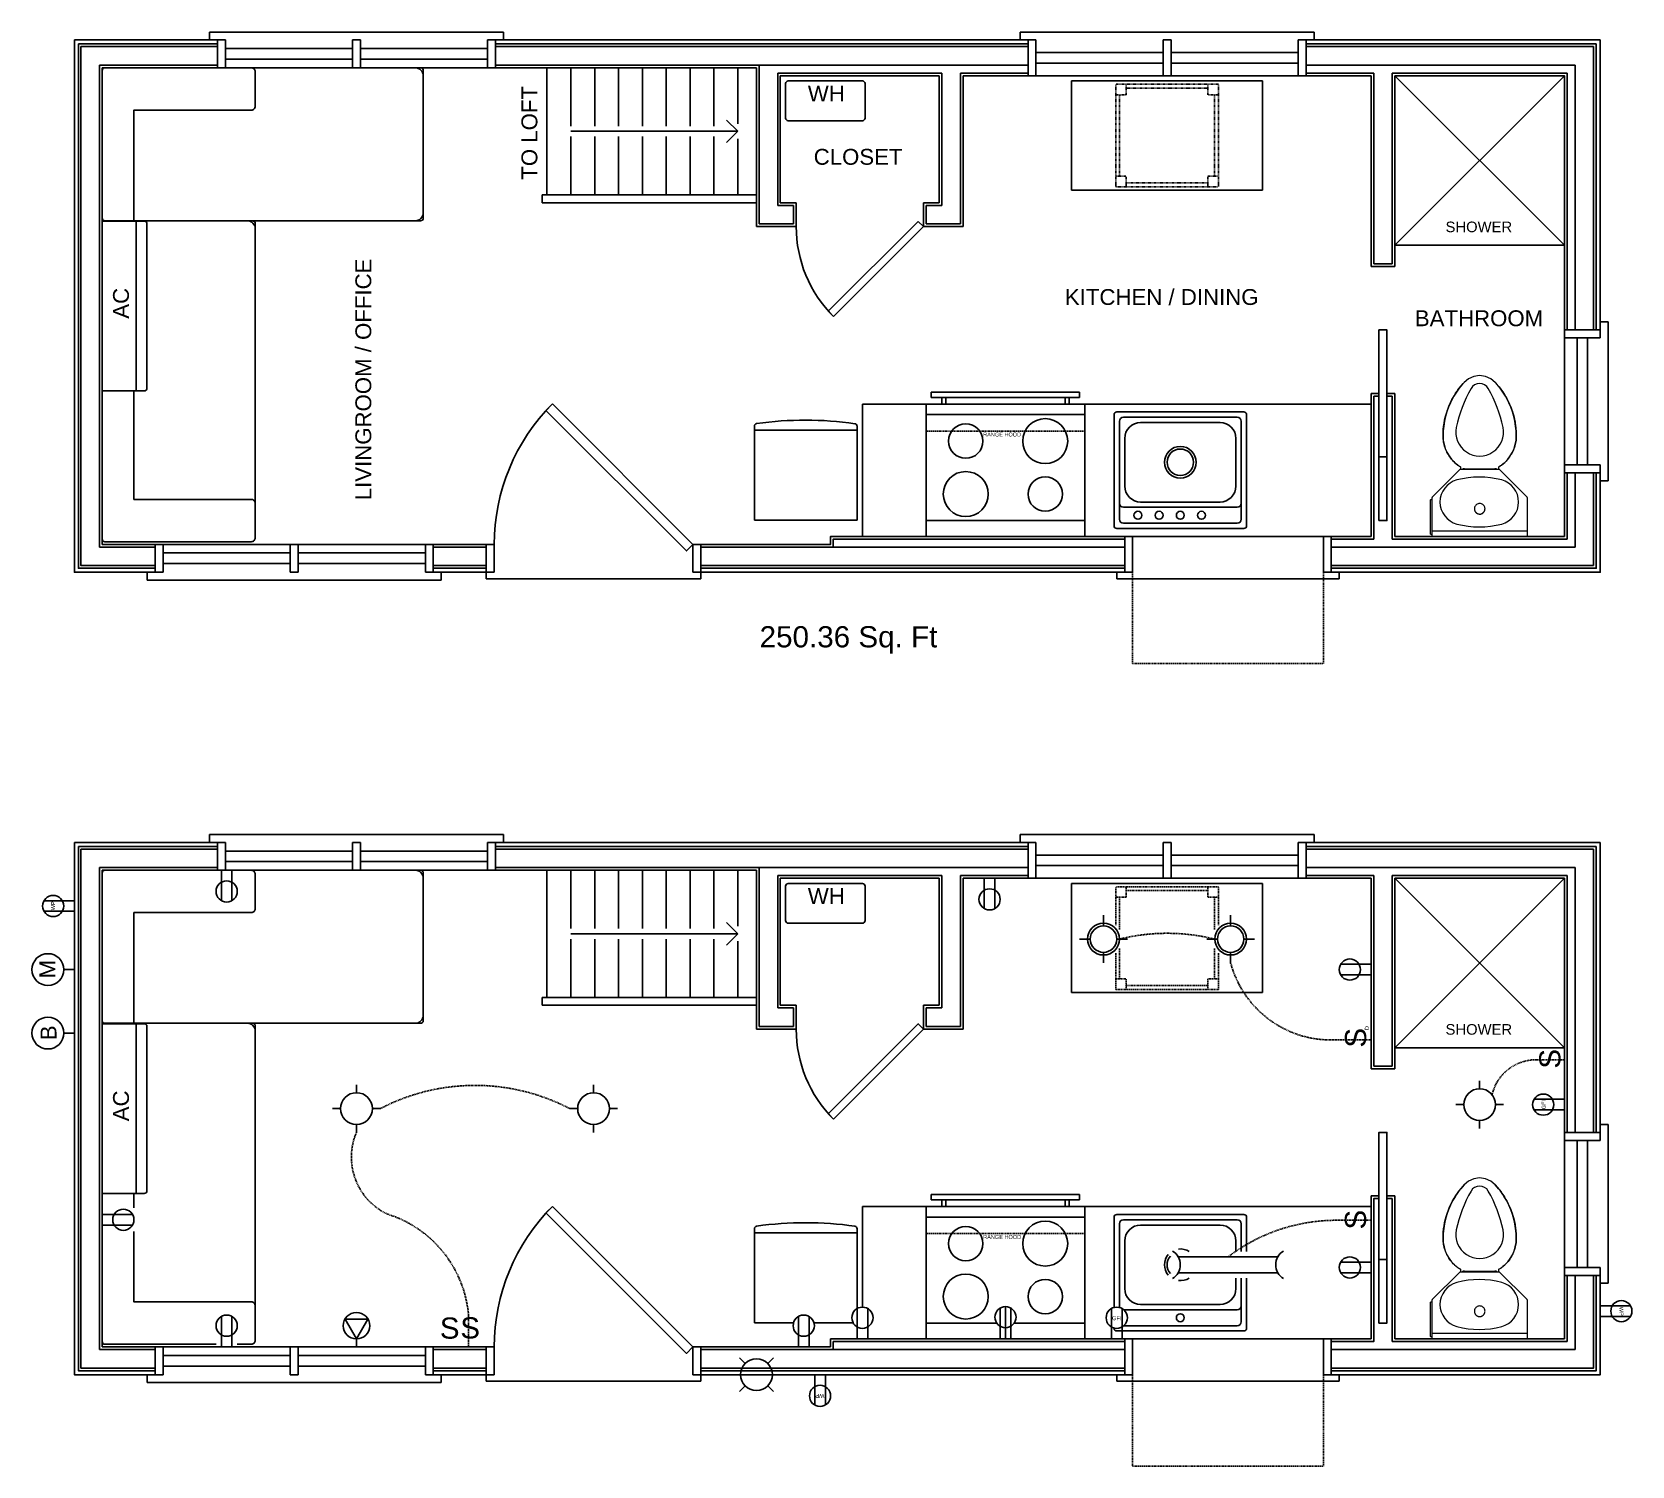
# Model space of a CAD drawing. Header units: inches. Extents: x -177 to 2825, y -2046 to -803.
# Drawn here: x 1323.7 to 1625.7, y -1634.3 to -1363.5 of the extents above; entities that cross this region are included whole.
import ezdxf

# ---------------------------------------------------------------- set-up
doc = ezdxf.new("R2010")
doc.units = ezdxf.units.IN
doc.header["$MEASUREMENT"] = 0
doc.linetypes.add('HIDDEN2', pattern=[0.1875, 0.125, -0.0625])
for name, color, linetype in [('Hidden Line', 7, 'HIDDEN2'), ('Lights', 7, 'Continuous'), ('Plumbing', 4, 'Continuous')]:
    doc.layers.add(name, color=color, linetype=linetype)
doc.layers.add('P-SANR-FIXT', color=7, linetype='Continuous', lineweight=9)
doc.styles.get("Standard").update_dxf_attribs({"font": 'arial.ttf'})

# ---------------------------------------------------------------- blocks, each defined once
blk = doc.blocks.new('FamilyGeomCombi__2530-Back0')
at = {"layer": 'P-SANR-FIXT'}
for p, q in [((-4.14, 27.61), (-4.1, 27.67)), ((4.1, 27.66), (4.14, 27.6)), ((-6.7, 21.42), (-6.7, 21.45)), ((-6.11, 23.79), (-6.09, 23.84)), ((6.1, 23.83), (6.11, 23.79)), ((6.7, 21.46), (6.71, 21.4)), ((-6.72, 17.39), (-6.72, 17.41)), ((-6.17, 15.89), (-6.18, 15.91)), ((6.18, 15.91), (6.17, 15.89)), ((6.72, 17.41), (6.72, 17.4)), ((-3.8, 12.57), (-8.95, 7.43)), ((-5.29, 14.56), (-5.3, 14.57)), ((-3.88, 13.29), (-3.9, 13.3)), ((3.68, 12.63), (-3.68, 12.63)), ((-3.63, 13.15), (-3.63, 12.63)), ((-3.25, 12.78), (-3.13, 12.78)), ((-3.25, 12.78), (-3.25, 12.63)), ((-2.86, 12.79), (-3.14, 12.79)), ((-3.14, 12.79), (-3.14, 12.78)), ((-3.13, 12.78), (3.12, 12.78)), ((-2.86, 12.78), (-2.86, 12.79)), ((3.14, 12.79), (2.86, 12.79)), ((2.86, 12.79), (2.86, 12.78)), ((3.12, 12.78), (3.25, 12.78)), ((3.14, 12.78), (3.14, 12.79)), ((3.25, 12.63), (3.25, 12.78)), ((3.62, 12.63), (3.62, 13.15)), ((8.95, 7.43), (3.8, 12.57)), ((3.9, 13.3), (3.88, 13.28)), ((5.31, 14.57), (5.29, 14.55)), ((-9.32, 6.83), (-9.32, 6.55)), ((-9.3, 6.83), (-9.32, 6.83)), ((-9.32, 6.55), (-9.3, 6.55)), ((-9.3, 6.81), (-9.3, 6.94)), ((-9, 6.94), (-9.3, 6.94)), ((-9.3, 0.56), (-9.3, 6.81)), ((-9, 7.3), (-9, 1)), ((9, 1), (9, 7.3)), ((-9.32, 0.83), (-9.32, 0.55)), ((-9.3, 0.83), (-9.32, 0.83)), ((-9.32, 0.55), (-9.3, 0.55)), ((-9.3, 0.44), (-9.3, 0.56)), ((-9.3, 0.44), (-9, 0.44)), ((9, 1), (-9, 1)), ((-9, 1), (-9, 0)), ((9, 0), (9, 1))]:
    blk.add_line(p, q, dxfattribs=at)
for points in [[(2.93, 29.07), (2.08, 29.77), (1.08, 30.22), (0, 30.4), (-1.08, 30.22), (-2.08, 29.77), (-2.93, 29.07)], [(-5.12, 26.06), (-4.83, 26.55), (-4.53, 27.04), (-4.21, 27.51), (-4.14, 27.61)], [(-4.1, 27.67), (-3.87, 27.97), (-3.52, 28.42), (-3.14, 28.85), (-2.93, 29.07)], [(2.93, 29.07), (3.31, 28.65), (3.68, 28.22), (4.03, 27.76), (4.1, 27.66)], [(4.14, 27.6), (4.36, 27.3), (4.67, 26.82), (4.96, 26.33), (5.12, 26.06)], [(-6.09, 23.84), (-5.95, 24.22), (-5.73, 24.77), (-5.49, 25.31), (-5.23, 25.85), (-5.12, 26.06)], [(5.12, 26.06), (5.39, 25.53), (5.64, 24.99), (5.87, 24.44), (6.08, 23.89), (6.1, 23.83)], [(-6.91, 18.99), (-6.89, 19.58), (-6.86, 20.18), (-6.8, 20.77), (-6.72, 21.36), (-6.7, 21.42)], [(-6.7, 21.45), (-6.61, 21.94), (-6.48, 22.52), (-6.33, 23.09), (-6.15, 23.66), (-6.11, 23.79)], [(6.11, 23.79), (6.26, 23.32), (6.42, 22.75), (6.56, 22.17), (6.68, 21.59), (6.7, 21.46)], [(6.71, 21.4), (6.77, 21.01), (6.84, 20.42), (6.88, 19.82), (6.9, 19.23), (6.91, 18.99)], [(-6.72, 17.41), (-6.76, 17.56), (-6.81, 17.83), (-6.85, 18.11), (-6.88, 18.38), (-6.9, 18.66), (-6.91, 18.93), (-6.91, 18.99)], [(6.91, 18.99), (6.9, 18.71), (6.88, 18.44), (6.86, 18.16), (6.82, 17.89), (6.77, 17.62), (6.72, 17.41)], [(-6.18, 15.91), (-6.22, 16), (-6.34, 16.25), (-6.44, 16.5), (-6.54, 16.76), (-6.62, 17.03), (-6.69, 17.29), (-6.72, 17.39)], [(-5.3, 14.57), (-5.33, 14.6), (-5.51, 14.82), (-5.67, 15.04), (-5.82, 15.27), (-5.96, 15.51), (-6.1, 15.75), (-6.17, 15.89)], [(6.17, 15.89), (6.13, 15.8), (5.99, 15.56), (5.85, 15.32), (5.7, 15.09), (5.54, 14.87), (5.37, 14.65), (5.31, 14.57)], [(6.72, 17.4), (6.71, 17.35), (6.64, 17.08), (6.56, 16.82), (6.46, 16.56), (6.36, 16.3), (6.25, 16.05), (6.18, 15.91)], [(-4.14, 13.46), (-4.36, 13.63), (-4.57, 13.81), (-4.77, 14), (-4.97, 14.19), (-5.15, 14.39), (-5.29, 14.56)], [(-3.9, 13.3), (-3.97, 13.35), (-4.08, 13.42), (-4.14, 13.46)], [(-3.63, 13.15), (-3.74, 13.21), (-3.86, 13.27), (-3.88, 13.29)], [(3.88, 13.28), (3.8, 13.24), (3.68, 13.18), (3.62, 13.15)], [(4.14, 13.46), (4.03, 13.38), (3.92, 13.31), (3.9, 13.3)], [(5.29, 14.55), (5.19, 14.44), (5.01, 14.23), (4.81, 14.04), (4.61, 13.85), (4.4, 13.67), (4.18, 13.5), (4.14, 13.46)]]:
    blk.add_lwpolyline(points, dxfattribs=at)
for centre, radius, start, end in [((7.43, 19.26), 14.27, 136.5661, 151.5709), ((20.07, 15.5), 25, 150.2175, 168.2522), ((0, 26.99), 1.88, 29.7825, 150.2175), ((-20.07, 15.5), 25, 11.7478, 29.7825), ((-7.43, 19.26), 14.27, 28.4291, 43.4339), ((7.94, 18.99), 14.84, 151.5709, 180), ((-7.94, 18.99), 14.84, 0, 28.4291), ((0, 18.99), 6.91, 180, 233.187), ((0, 19.68), 4.5, 168.2522, 11.7478), ((0, 18.99), 6.91, 306.813, 0), ((-2.12, 16.15), 3.36, 233.187, 243.4805), ((-3.68, 12.45), 0.172, 90, 135), ((2.12, 16.15), 3.36, 296.5195, 306.813), ((3.68, 12.45), 0.172, 45, 90), ((-3.19, 6.5), 4.3, 104.8974, 180), ((-0.07, -5.23), 16.44, 75.1026, 104.8974), ((3.05, 6.5), 4.3, 0, 75.1026), ((-8.83, 7.3), 0.172, 135, 180), ((-3.19, 6.5), 4.3, 180, 255.1026), ((3.05, 6.5), 4.3, 284.8974, 360), ((8.83, 7.3), 0.172, 0, 45), ((-0.07, 18.23), 16.44, 255.1026, 284.8974)]:
    blk.add_arc(centre, radius, start, end, dxfattribs=at)
for points, start_tangent, end_tangent in [([(1.01, 5.22), (0.96, 5.52), (0.82, 5.8), (0.6, 6.02), (0.32, 6.17), (0.01, 6.22), (-0.3, 6.17), (-0.59, 6.02), (-0.81, 5.8), (-0.95, 5.52), (-0.99, 5.22)], (0, 1), (0, -1)), ([(-0.99, 5.22), (-0.98, 5.05), (-0.93, 4.88), (-0.9, 4.8), (-0.86, 4.73), (-0.82, 4.65), (-0.77, 4.58), (-0.71, 4.52), (-0.65, 4.46), (-0.58, 4.41), (-0.5, 4.36), (-0.43, 4.32), (-0.34, 4.28), (-0.17, 4.24), (0.01, 4.22), (0.19, 4.23), (0.36, 4.28), (0.44, 4.32), (0.52, 4.36), (0.59, 4.41), (0.66, 4.46), (0.72, 4.52), (0.78, 4.58), (0.83, 4.65), (0.88, 4.73), (0.92, 4.8), (0.95, 4.88), (0.99, 5.05), (1.01, 5.22)], (0, -1), (0, 1))]:
    blk.add_spline(points, degree=3, dxfattribs=dict(at, start_tangent=start_tangent, end_tangent=end_tangent))

msp = doc.modelspace()

# ---------------------------------------------------------------- linework, layer by layer
for p, q in [((1358.67, -1364.97), (1331.67, -1364.97)), ((1412.67, -1363.47), (1357.17, -1363.47)), ((1357.17, -1363.47), (1357.17, -1364.97)), ((1360.17, -1364.97), (1357.17, -1364.97)), ((1358.67, -1364.97), (1358.67, -1370.22)), ((1360.17, -1364.97), (1360.17, -1370.22)), ((1384.17, -1370.22), (1384.17, -1364.97)), ((1384.17, -1364.97), (1384.17, -1370.22)), ((1385.67, -1364.97), (1384.17, -1364.97)), ((1385.67, -1364.97), (1385.67, -1370.22)), ((1385.67, -1370.22), (1385.67, -1364.97)), ((1412.67, -1364.97), (1409.67, -1364.97)), ((1409.67, -1364.97), (1409.67, -1370.22)), ((1511.67, -1364.97), (1411.17, -1364.97)), ((1411.17, -1364.97), (1411.17, -1370.22)), ((1412.67, -1363.47), (1412.67, -1364.97)), ((1565.67, -1363.47), (1510.17, -1363.47)), ((1510.17, -1363.47), (1510.17, -1364.97)), ((1513.17, -1364.97), (1510.17, -1364.97)), ((1511.67, -1364.97), (1511.67, -1371.72)), ((1513.17, -1364.97), (1513.17, -1371.72)), ((1537.17, -1371.72), (1537.17, -1364.97)), ((1537.17, -1364.97), (1537.17, -1371.72)), ((1538.67, -1364.97), (1537.17, -1364.97)), ((1538.67, -1371.72), (1538.67, -1364.97)), ((1538.67, -1364.97), (1538.67, -1371.72)), ((1565.67, -1364.97), (1562.67, -1364.97)), ((1562.67, -1364.97), (1562.67, -1371.72)), ((1619.67, -1364.97), (1564.17, -1364.97)), ((1564.17, -1364.97), (1564.17, -1371.72)), ((1565.67, -1363.47), (1565.67, -1364.97)), ((1619.67, -1419.72), (1619.67, -1364.97)), ((1358.67, -1365.72), (1332.42, -1365.72)), ((1358.67, -1366.22), (1332.92, -1366.22)), ((1360.17, -1366.59), (1384.17, -1366.59)), ((1360.17, -1366.59), (1384.17, -1366.59)), ((1385.67, -1366.59), (1409.67, -1366.59)), ((1385.67, -1366.59), (1409.67, -1366.59)), ((1511.67, -1365.72), (1411.17, -1365.72)), ((1511.67, -1366.22), (1411.17, -1366.22)), ((1513.17, -1367.34), (1537.17, -1367.34)), ((1513.17, -1367.34), (1537.17, -1367.34)), ((1538.67, -1367.34), (1562.67, -1367.34)), ((1538.67, -1367.34), (1562.67, -1367.34)), ((1618.92, -1365.72), (1564.17, -1365.72)), ((1618.42, -1366.22), (1564.17, -1366.22)), ((1618.42, -1419.72), (1618.42, -1366.22)), ((1618.92, -1419.72), (1618.92, -1365.72)), ((1358.67, -1369.72), (1336.42, -1369.72)), ((1336.92, -1370.22), (1336.92, -1460.22)), ((1336.92, -1370.22), (1460.42, -1370.22)), ((1360.17, -1368.59), (1384.17, -1368.59)), ((1360.17, -1368.59), (1384.17, -1368.59)), ((1385.67, -1368.59), (1409.67, -1368.59)), ((1385.67, -1368.59), (1409.67, -1368.59)), ((1460.92, -1369.72), (1411.17, -1369.72)), ((1420.88, -1370.22), (1420.88, -1394.22)), ((1425.38, -1370.22), (1425.38, -1381.22)), ((1429.88, -1370.22), (1429.88, -1381.22)), ((1434.38, -1370.22), (1434.38, -1381.22)), ((1438.88, -1370.22), (1438.88, -1381.22)), ((1443.38, -1370.22), (1443.38, -1381.22)), ((1447.88, -1370.22), (1447.88, -1381.22)), ((1452.38, -1370.22), (1452.38, -1381.22)), ((1456.88, -1370.22), (1456.88, -1380.8)), ((1460.42, -1370.22), (1460.42, -1400.22)), ((1460.92, -1399.72), (1460.92, -1369.72)), ((1460.92, -1369.72), (1511.67, -1369.72)), ((1513.17, -1369.34), (1537.17, -1369.34)), ((1513.17, -1369.34), (1537.17, -1369.34)), ((1538.67, -1369.34), (1562.67, -1369.34)), ((1538.67, -1369.34), (1562.67, -1369.34)), ((1564.17, -1369.72), (1614.92, -1369.72)), ((1580.42, -1369.72), (1614.92, -1369.72)), ((1614.92, -1419.72), (1614.92, -1369.72)), ((1397.52, -1397.62), (1397.52, -1371.72)), ((1495.42, -1371.22), (1464.42, -1371.22)), ((1464.42, -1371.22), (1464.42, -1396.22)), ((1464.92, -1371.72), (1494.92, -1371.72)), ((1464.92, -1371.72), (1494.92, -1371.72)), ((1464.92, -1371.72), (1464.92, -1395.72)), ((1494.92, -1371.72), (1494.92, -1395.72)), ((1495.42, -1371.22), (1495.42, -1396.22)), ((1498.92, -1371.22), (1498.92, -1399.72)), ((1498.92, -1371.22), (1511.67, -1371.22)), ((1499.42, -1371.72), (1499.42, -1400.22)), ((1499.42, -1371.72), (1576.42, -1371.72)), ((1519.9, -1372.72), (1519.9, -1393.32)), ((1555.95, -1372.72), (1519.9, -1372.72)), ((1555.95, -1393.32), (1555.95, -1372.72)), ((1564.17, -1371.22), (1576.92, -1371.22)), ((1576.42, -1371.72), (1576.42, -1407.72)), ((1576.92, -1371.22), (1576.92, -1407.22)), ((1580.42, -1407.22), (1580.42, -1371.22)), ((1580.42, -1371.22), (1613.42, -1371.22)), ((1580.92, -1407.72), (1580.92, -1371.72)), ((1580.92, -1371.72), (1612.92, -1371.72)), ((1580.92, -1371.72), (1612.92, -1403.72)), ((1612.92, -1371.72), (1580.92, -1403.72)), ((1612.92, -1371.72), (1612.92, -1458.72)), ((1613.42, -1371.22), (1613.42, -1419.72)), ((1456.88, -1382.22), (1454.76, -1380.09)), ((1425.38, -1382.22), (1456.88, -1382.22)), ((1456.88, -1382.22), (1454.76, -1384.34)), ((1425.38, -1383.22), (1425.38, -1394.22)), ((1429.88, -1383.22), (1429.88, -1394.22)), ((1434.38, -1383.22), (1434.38, -1394.22)), ((1438.88, -1383.22), (1438.88, -1394.22)), ((1443.38, -1383.22), (1443.38, -1394.22)), ((1447.88, -1383.22), (1447.88, -1394.22)), ((1452.38, -1383.22), (1452.38, -1394.22)), ((1456.88, -1383.63), (1456.88, -1394.22)), ((1419.96, -1394.22), (1460.42, -1394.22)), ((1419.96, -1394.22), (1419.96, -1395.72)), ((1519.9, -1393.32), (1555.95, -1393.32)), ((1419.96, -1395.72), (1460.42, -1395.72)), ((1467.42, -1396.22), (1464.42, -1396.22)), ((1467.92, -1395.72), (1464.92, -1395.72)), ((1467.42, -1399.72), (1467.42, -1396.22)), ((1467.92, -1400.22), (1467.92, -1395.72)), ((1491.92, -1400.22), (1491.92, -1395.72)), ((1491.92, -1395.72), (1494.92, -1395.72)), ((1492.42, -1399.72), (1492.42, -1396.22)), ((1492.42, -1396.22), (1495.42, -1396.22)), ((1343.36, -1431.25), (1343.36, -1399.18)), ((1460.42, -1400.22), (1466.42, -1400.22)), ((1467.42, -1399.72), (1460.92, -1399.72)), ((1467.92, -1400.22), (1466.42, -1400.22)), ((1490.95, -1399.24), (1473.98, -1416.21)), ((1491.92, -1400.22), (1474.95, -1417.19)), ((1490.95, -1399.24), (1491.92, -1400.22)), ((1491.92, -1400.22), (1493.42, -1400.22)), ((1492.42, -1399.72), (1498.92, -1399.72)), ((1499.42, -1400.22), (1493.42, -1400.22)), ((1576.92, -1407.22), (1580.42, -1407.22)), ((1576.42, -1407.72), (1580.92, -1407.72)), ((1474.95, -1417.19), (1473.98, -1416.21)), ((1619.67, -1418.22), (1621.17, -1418.22)), ((1619.67, -1421.22), (1619.67, -1418.22)), ((1621.17, -1448.22), (1621.17, -1418.22)), ((1612.92, -1419.72), (1619.67, -1419.72)), ((1619.67, -1421.22), (1612.92, -1421.22)), ((1615.3, -1421.22), (1615.3, -1445.22)), ((1617.3, -1421.22), (1617.3, -1445.22)), ((1521.42, -1431.47), (1493.42, -1431.47)), ((1493.42, -1431.47), (1493.42, -1432.47)), ((1521.42, -1431.47), (1521.42, -1432.47)), ((1480.42, -1433.72), (1576.42, -1433.72)), ((1480.42, -1458.72), (1480.42, -1433.72)), ((1522.42, -1433.72), (1492.42, -1433.72)), ((1492.42, -1433.72), (1492.42, -1458.72)), ((1521.42, -1432.47), (1493.42, -1432.47)), ((1495.42, -1432.47), (1495.42, -1433.72)), ((1496.17, -1432.47), (1496.17, -1433.72)), ((1518.67, -1432.47), (1518.67, -1433.72)), ((1519.42, -1432.47), (1519.42, -1433.72)), ((1522.42, -1458.72), (1522.42, -1433.72)), ((1576.42, -1458.72), (1576.42, -1431.72)), ((1576.42, -1431.72), (1577.92, -1431.72)), ((1576.92, -1459.22), (1576.92, -1432.22)), ((1576.92, -1432.22), (1577.92, -1432.22)), ((1580.92, -1431.72), (1579.42, -1431.72)), ((1580.42, -1432.22), (1579.42, -1432.22)), ((1580.42, -1459.22), (1580.42, -1432.22)), ((1580.92, -1458.72), (1580.92, -1431.72)), ((1522.42, -1435.72), (1492.42, -1435.72)), ((1522.42, -1457.22), (1522.42, -1435.22)), ((1528.92, -1455.47), (1528.92, -1436.97)), ((1529.67, -1436.22), (1551.17, -1436.22)), ((1532.92, -1437.22), (1547.92, -1437.22)), ((1551.92, -1436.97), (1551.92, -1455.47)), ((1479.42, -1438.67), (1460.02, -1438.67)), ((1529.92, -1449.22), (1529.92, -1440.22)), ((1550.92, -1440.22), (1550.92, -1449.22)), ((1577.92, -1443.72), (1579.42, -1443.72)), ((1612.92, -1445.22), (1619.67, -1445.22)), ((1619.67, -1448.22), (1619.67, -1445.22)), ((1612.92, -1446.72), (1619.67, -1446.72)), ((1613.42, -1446.72), (1613.42, -1459.22)), ((1618.42, -1464.22), (1618.42, -1446.72)), ((1621.17, -1448.22), (1619.67, -1448.22)), ((1547.92, -1452.22), (1532.92, -1452.22)), ((1551.17, -1453.22), (1529.67, -1453.22)), ((1460.02, -1455.67), (1479.42, -1455.67)), ((1492.42, -1455.72), (1522.42, -1455.72)), ((1551.17, -1456.22), (1529.67, -1456.22)), ((1336.92, -1460.22), (1410.92, -1460.22)), ((1346.92, -1465.47), (1346.92, -1460.22)), ((1348.42, -1465.47), (1348.42, -1460.22)), ((1372.42, -1460.22), (1372.42, -1465.47)), ((1372.42, -1465.47), (1372.42, -1460.22)), ((1373.92, -1460.22), (1373.92, -1465.47)), ((1373.92, -1465.47), (1373.92, -1460.22)), ((1397.92, -1465.47), (1397.92, -1460.22)), ((1399.42, -1465.47), (1399.42, -1460.22)), ((1409.42, -1465.47), (1409.42, -1460.22)), ((1410.92, -1465.47), (1410.92, -1460.22)), ((1448.42, -1465.47), (1448.42, -1460.22)), ((1449.92, -1465.47), (1449.92, -1460.22)), ((1474.92, -1460.72), (1529.92, -1460.72)), ((1492.42, -1458.72), (1522.42, -1458.72)), ((1529.92, -1458.72), (1529.92, -1465.47)), ((1531.42, -1458.72), (1531.42, -1465.47)), ((1567.42, -1458.72), (1567.42, -1465.47)), ((1568.92, -1458.72), (1568.92, -1465.47)), ((1568.92, -1459.22), (1576.92, -1459.22)), ((1613.42, -1459.22), (1580.42, -1459.22)), ((1612.92, -1458.72), (1580.92, -1458.72)), ((1372.42, -1461.84), (1348.42, -1461.84)), ((1372.42, -1461.84), (1348.42, -1461.84)), ((1372.42, -1463.84), (1348.42, -1463.84)), ((1372.42, -1463.84), (1348.42, -1463.84)), ((1397.92, -1461.84), (1373.92, -1461.84)), ((1397.92, -1461.84), (1373.92, -1461.84)), ((1397.92, -1463.84), (1373.92, -1463.84)), ((1397.92, -1463.84), (1373.92, -1463.84)), ((1449.92, -1464.22), (1529.92, -1464.22)), ((1568.92, -1464.22), (1618.42, -1464.22)), ((1345.42, -1465.47), (1348.42, -1465.47)), ((1345.42, -1466.97), (1345.42, -1465.47)), ((1345.42, -1466.97), (1400.92, -1466.97)), ((1372.42, -1465.47), (1373.92, -1465.47)), ((1397.92, -1465.47), (1400.92, -1465.47)), ((1400.92, -1466.97), (1400.92, -1465.47)), ((1409.42, -1465.47), (1409.42, -1466.72)), ((1409.42, -1466.72), (1449.92, -1466.72)), ((1449.92, -1466.72), (1449.92, -1465.47)), ((1531.42, -1465.47), (1528.42, -1465.47)), ((1528.42, -1465.47), (1528.42, -1466.72)), ((1528.42, -1466.72), (1570.42, -1466.72)), ((1567.42, -1465.47), (1570.42, -1465.47)), ((1570.42, -1465.47), (1570.42, -1466.72)), ((1412.67, -1515.01), (1357.17, -1515.01)), ((1357.17, -1515.01), (1357.17, -1516.51)), ((1412.67, -1515.01), (1412.67, -1516.51)), ((1565.67, -1515.01), (1510.17, -1515.01)), ((1510.17, -1515.01), (1510.17, -1516.51)), ((1565.67, -1515.01), (1565.67, -1516.51)), ((1358.67, -1516.51), (1331.67, -1516.51)), ((1358.67, -1517.26), (1332.42, -1517.26)), ((1358.67, -1517.76), (1332.92, -1517.76)), ((1360.17, -1516.51), (1357.17, -1516.51)), ((1358.67, -1516.51), (1358.67, -1521.76)), ((1360.17, -1516.51), (1360.17, -1521.76)), ((1360.17, -1518.13), (1384.17, -1518.13)), ((1360.17, -1518.13), (1384.17, -1518.13)), ((1384.17, -1521.76), (1384.17, -1516.51)), ((1384.17, -1516.51), (1384.17, -1521.76)), ((1385.67, -1516.51), (1384.17, -1516.51)), ((1385.67, -1521.76), (1385.67, -1516.51)), ((1385.67, -1516.51), (1385.67, -1521.76)), ((1385.67, -1518.13), (1409.67, -1518.13)), ((1385.67, -1518.13), (1409.67, -1518.13)), ((1412.67, -1516.51), (1409.67, -1516.51)), ((1409.67, -1516.51), (1409.67, -1521.76)), ((1511.67, -1516.51), (1411.17, -1516.51)), ((1411.17, -1516.51), (1411.17, -1521.76)), ((1511.67, -1517.26), (1411.17, -1517.26)), ((1511.67, -1517.76), (1411.17, -1517.76)), ((1513.17, -1516.51), (1510.17, -1516.51)), ((1511.67, -1516.51), (1511.67, -1523.26)), ((1513.17, -1516.51), (1513.17, -1523.26)), ((1513.17, -1518.88), (1537.17, -1518.88)), ((1513.17, -1518.88), (1537.17, -1518.88)), ((1537.17, -1523.26), (1537.17, -1516.51)), ((1537.17, -1516.51), (1537.17, -1523.26)), ((1538.67, -1516.51), (1537.17, -1516.51)), ((1538.67, -1523.26), (1538.67, -1516.51)), ((1538.67, -1516.51), (1538.67, -1523.26)), ((1538.67, -1518.88), (1562.67, -1518.88)), ((1538.67, -1518.88), (1562.67, -1518.88)), ((1565.67, -1516.51), (1562.67, -1516.51)), ((1562.67, -1516.51), (1562.67, -1523.26)), ((1619.67, -1516.51), (1564.17, -1516.51)), ((1564.17, -1516.51), (1564.17, -1523.26)), ((1618.92, -1517.26), (1564.17, -1517.26)), ((1618.42, -1517.76), (1564.17, -1517.76)), ((1618.42, -1571.26), (1618.42, -1517.76)), ((1618.92, -1571.26), (1618.92, -1517.26)), ((1619.67, -1571.26), (1619.67, -1516.51)), ((1336.42, -1521.26), (1358.67, -1521.26)), ((1336.42, -1521.26), (1336.42, -1612.26)), ((1336.92, -1521.76), (1460.42, -1521.76)), ((1336.92, -1521.76), (1336.92, -1611.76)), ((1359.42, -1527.49), (1359.42, -1521.76)), ((1360.17, -1520.13), (1384.17, -1520.13)), ((1360.17, -1520.13), (1384.17, -1520.13)), ((1361.42, -1527.49), (1361.42, -1521.76)), ((1385.67, -1520.13), (1409.67, -1520.13)), ((1385.67, -1520.13), (1409.67, -1520.13)), ((1460.92, -1521.26), (1411.17, -1521.26)), ((1420.88, -1521.76), (1420.88, -1545.76)), ((1425.38, -1521.76), (1425.38, -1532.76)), ((1429.88, -1521.76), (1429.88, -1532.76)), ((1434.38, -1521.76), (1434.38, -1532.76)), ((1438.88, -1521.76), (1438.88, -1532.76)), ((1443.38, -1521.76), (1443.38, -1532.76)), ((1447.88, -1521.76), (1447.88, -1532.76)), ((1452.38, -1521.76), (1452.38, -1532.76)), ((1456.88, -1521.76), (1456.88, -1532.34)), ((1460.42, -1521.76), (1460.42, -1551.76)), ((1460.92, -1551.26), (1460.92, -1521.26)), ((1460.92, -1521.26), (1511.67, -1521.26)), ((1513.17, -1520.88), (1537.17, -1520.88)), ((1513.17, -1520.88), (1537.17, -1520.88)), ((1538.67, -1520.88), (1562.67, -1520.88)), ((1538.67, -1520.88), (1562.67, -1520.88)), ((1564.17, -1521.26), (1614.92, -1521.26)), ((1614.92, -1571.26), (1614.92, -1521.26)), ((1397.52, -1549.16), (1397.52, -1523.26)), ((1495.42, -1522.76), (1464.42, -1522.76)), ((1464.42, -1522.76), (1464.42, -1547.76)), ((1464.92, -1523.26), (1494.92, -1523.26)), ((1464.92, -1523.26), (1494.92, -1523.26)), ((1464.92, -1523.26), (1464.92, -1547.26)), ((1494.92, -1523.26), (1494.92, -1547.26)), ((1495.42, -1522.76), (1495.42, -1547.76)), ((1498.92, -1522.76), (1498.92, -1551.26)), ((1498.92, -1522.76), (1511.67, -1522.76)), ((1499.42, -1523.26), (1499.42, -1551.76)), ((1499.42, -1523.26), (1576.42, -1523.26)), ((1503.42, -1528.99), (1503.42, -1523.26)), ((1505.42, -1528.99), (1505.42, -1523.26)), ((1519.9, -1524.26), (1519.9, -1544.86)), ((1555.95, -1524.26), (1519.9, -1524.26)), ((1555.95, -1544.86), (1555.95, -1524.26)), ((1564.17, -1522.76), (1576.92, -1522.76)), ((1576.42, -1523.26), (1576.42, -1559.26)), ((1576.92, -1522.76), (1576.92, -1558.76)), ((1580.42, -1558.76), (1580.42, -1522.76)), ((1580.42, -1522.76), (1613.42, -1522.76)), ((1580.92, -1559.26), (1580.92, -1523.26)), ((1580.92, -1523.26), (1612.92, -1523.26)), ((1580.92, -1523.26), (1612.92, -1555.26)), ((1612.92, -1523.26), (1580.92, -1555.26)), ((1612.92, -1610.26), (1612.92, -1523.26)), ((1613.42, -1522.76), (1613.42, -1571.26)), ((1325.94, -1527.51), (1331.67, -1527.51)), ((1325.94, -1529.51), (1331.67, -1529.51)), ((1425.38, -1533.76), (1456.88, -1533.76)), ((1456.88, -1533.76), (1454.76, -1531.64)), ((1456.88, -1533.76), (1454.76, -1531.64)), ((1456.88, -1533.76), (1454.76, -1535.88)), ((1456.88, -1533.76), (1454.76, -1535.88)), ((1425.38, -1534.76), (1425.38, -1545.76)), ((1429.88, -1534.76), (1429.88, -1545.76)), ((1434.38, -1534.76), (1434.38, -1545.76)), ((1438.88, -1534.76), (1438.88, -1545.76)), ((1443.38, -1534.76), (1443.38, -1545.76)), ((1447.88, -1534.76), (1447.88, -1545.76)), ((1452.38, -1534.76), (1452.38, -1545.76)), ((1456.88, -1535.17), (1456.88, -1545.76)), ((1570.69, -1539.51), (1576.42, -1539.51)), ((1329.67, -1540.51), (1331.67, -1540.51)), ((1570.69, -1541.51), (1576.42, -1541.51)), ((1419.96, -1545.76), (1460.42, -1545.76)), ((1419.96, -1545.76), (1419.96, -1547.26)), ((1519.9, -1544.86), (1555.95, -1544.86)), ((1419.96, -1547.26), (1460.42, -1547.26)), ((1467.42, -1547.76), (1464.42, -1547.76)), ((1467.92, -1547.26), (1464.92, -1547.26)), ((1467.42, -1551.26), (1467.42, -1547.76)), ((1467.92, -1551.76), (1467.92, -1547.26)), ((1491.92, -1551.76), (1491.92, -1547.26)), ((1491.92, -1547.26), (1494.92, -1547.26)), ((1492.42, -1551.26), (1492.42, -1547.76)), ((1492.42, -1547.76), (1495.42, -1547.76)), ((1343.36, -1582.79), (1343.36, -1550.73)), ((1460.42, -1551.76), (1466.42, -1551.76)), ((1467.42, -1551.26), (1460.92, -1551.26)), ((1467.92, -1551.76), (1466.42, -1551.76)), ((1490.95, -1550.78), (1473.98, -1567.75)), ((1491.92, -1551.76), (1474.95, -1568.73)), ((1490.86, -1550.7), (1491.92, -1551.76)), ((1491.92, -1551.76), (1493.42, -1551.76)), ((1492.42, -1551.26), (1498.92, -1551.26)), ((1499.42, -1551.76), (1493.42, -1551.76)), ((1329.67, -1552.51), (1331.67, -1552.51)), ((1576.42, -1559.26), (1580.92, -1559.26)), ((1576.92, -1558.76), (1580.42, -1558.76)), ((1576.92, -1558.76), (1580.42, -1558.76)), ((1607.19, -1565.01), (1612.92, -1565.01)), ((1607.19, -1567.01), (1612.92, -1567.01)), ((1474.95, -1568.73), (1473.89, -1567.67)), ((1619.67, -1569.76), (1621.17, -1569.76)), ((1619.67, -1572.76), (1619.67, -1569.76)), ((1621.17, -1599.76), (1621.17, -1569.76)), ((1612.92, -1571.26), (1619.67, -1571.26)), ((1619.67, -1572.76), (1612.92, -1572.76)), ((1615.3, -1572.76), (1615.3, -1596.76)), ((1617.3, -1572.76), (1617.3, -1596.76)), ((1480.42, -1585.26), (1576.42, -1585.26)), ((1480.42, -1604.26), (1480.42, -1585.26)), ((1522.42, -1585.26), (1492.42, -1585.26)), ((1492.42, -1585.26), (1492.42, -1610.26)), ((1521.42, -1583.01), (1493.42, -1583.01)), ((1493.42, -1583.01), (1493.42, -1584.01)), ((1521.42, -1584.01), (1493.42, -1584.01)), ((1495.42, -1584.01), (1495.42, -1585.26)), ((1496.17, -1584.01), (1496.17, -1585.26)), ((1518.67, -1584.01), (1518.67, -1585.26)), ((1519.42, -1584.01), (1519.42, -1585.26)), ((1521.42, -1583.01), (1521.42, -1584.01)), ((1522.42, -1610.26), (1522.42, -1585.26)), ((1576.42, -1610.26), (1576.42, -1583.26)), ((1576.42, -1583.26), (1577.92, -1583.26)), ((1580.92, -1583.26), (1579.42, -1583.26)), ((1580.42, -1583.76), (1579.42, -1583.76)), ((1580.42, -1610.76), (1580.42, -1583.76)), ((1580.92, -1610.26), (1580.92, -1583.26)), ((1342.66, -1586.76), (1336.92, -1586.76)), ((1522.42, -1587.26), (1492.42, -1587.26)), ((1522.42, -1608.76), (1522.42, -1586.76)), ((1528.92, -1604.32), (1528.92, -1588.51)), ((1529.67, -1587.76), (1551.17, -1587.76)), ((1551.92, -1588.51), (1551.92, -1593.76)), ((1342.66, -1588.76), (1336.92, -1588.76)), ((1479.42, -1590.21), (1460.02, -1590.21)), ((1532.92, -1588.76), (1547.92, -1588.76)), ((1529.92, -1600.76), (1529.92, -1591.76)), ((1550.92, -1591.76), (1550.92, -1593.76)), ((1570.69, -1595.76), (1576.42, -1595.76)), ((1577.92, -1595.26), (1579.42, -1595.26)), ((1612.92, -1596.76), (1619.67, -1596.76)), ((1619.67, -1599.76), (1619.67, -1596.76)), ((1550.92, -1598.76), (1550.92, -1600.76)), ((1551.92, -1598.76), (1551.92, -1607.01)), ((1570.69, -1597.76), (1576.42, -1597.76)), ((1612.92, -1598.26), (1619.67, -1598.26)), ((1613.42, -1598.26), (1613.42, -1610.76)), ((1614.92, -1612.26), (1614.92, -1598.26)), ((1621.17, -1599.76), (1619.67, -1599.76)), ((1359.42, -1606.03), (1359.42, -1611.76)), ((1361.42, -1606.03), (1361.42, -1611.76)), ((1468.34, -1606.03), (1468.34, -1611.76)), ((1470.34, -1606.03), (1470.34, -1611.76)), ((1479.42, -1604.53), (1479.42, -1610.26)), ((1481.42, -1604.53), (1481.42, -1610.26)), ((1506.42, -1604.42), (1506.42, -1610.15)), ((1507.42, -1604.15), (1507.42, -1610.15)), ((1508.42, -1604.42), (1508.42, -1610.15)), ((1527.42, -1604.53), (1527.42, -1610.26)), ((1529.42, -1604.53), (1529.42, -1610.26)), ((1551.17, -1604.76), (1529.75, -1604.76)), ((1547.92, -1603.76), (1532.92, -1603.76)), ((1625.41, -1604.01), (1619.67, -1604.01)), ((1625.41, -1606.01), (1619.67, -1606.01)), ((1460.02, -1607.21), (1467.42, -1607.21)), ((1471.27, -1607.21), (1478.66, -1607.21)), ((1492.42, -1607.26), (1505.76, -1607.26)), ((1509.09, -1607.26), (1522.42, -1607.26)), ((1551.17, -1607.76), (1529.75, -1607.76)), ((1336.42, -1612.26), (1346.92, -1612.26)), ((1336.92, -1611.76), (1410.92, -1611.76)), ((1346.92, -1617.01), (1346.92, -1611.76)), ((1348.42, -1617.01), (1348.42, -1611.76)), ((1372.42, -1611.76), (1372.42, -1617.01)), ((1372.42, -1617.01), (1372.42, -1611.76)), ((1373.92, -1611.76), (1373.92, -1617.01)), ((1373.92, -1617.01), (1373.92, -1611.76)), ((1384.92, -1611.76), (1384.92, -1610.26)), ((1397.92, -1617.01), (1397.92, -1611.76)), ((1399.42, -1617.01), (1399.42, -1611.76)), ((1399.42, -1612.26), (1409.42, -1612.26)), ((1409.42, -1617.01), (1409.42, -1611.76)), ((1410.92, -1617.01), (1410.92, -1611.76)), ((1448.42, -1611.76), (1474.42, -1611.76)), ((1448.42, -1617.01), (1448.42, -1611.76)), ((1449.92, -1618.26), (1449.92, -1611.76)), ((1449.92, -1612.26), (1474.92, -1612.26)), ((1474.42, -1611.76), (1474.42, -1610.26)), ((1474.42, -1610.26), (1576.42, -1610.26)), ((1474.92, -1612.26), (1474.92, -1610.76)), ((1474.92, -1610.76), (1529.92, -1610.76)), ((1474.92, -1612.26), (1529.92, -1612.26)), ((1492.42, -1610.26), (1522.42, -1610.26)), ((1529.92, -1610.26), (1529.92, -1617.01)), ((1531.42, -1610.26), (1531.42, -1617.01)), ((1567.42, -1610.26), (1567.42, -1617.01)), ((1568.92, -1610.26), (1568.92, -1617.01)), ((1568.92, -1612.26), (1614.92, -1612.26)), ((1613.42, -1610.76), (1580.42, -1610.76)), ((1612.92, -1610.26), (1580.92, -1610.26)), ((1372.42, -1613.38), (1348.42, -1613.38)), ((1372.42, -1613.38), (1348.42, -1613.38)), ((1372.42, -1615.38), (1348.42, -1615.38)), ((1372.42, -1615.38), (1348.42, -1615.38)), ((1397.92, -1613.38), (1373.92, -1613.38)), ((1397.92, -1613.38), (1373.92, -1613.38)), ((1397.92, -1615.38), (1373.92, -1615.38)), ((1397.92, -1615.38), (1373.92, -1615.38)), ((1345.42, -1617.01), (1348.42, -1617.01)), ((1345.42, -1618.51), (1345.42, -1617.01)), ((1345.42, -1618.51), (1400.92, -1618.51)), ((1372.42, -1617.01), (1373.92, -1617.01)), ((1397.92, -1617.01), (1400.92, -1617.01)), ((1400.92, -1618.51), (1400.92, -1617.01)), ((1409.42, -1617.01), (1409.42, -1618.26)), ((1409.42, -1618.26), (1449.92, -1618.26)), ((1471.42, -1622.74), (1471.42, -1617.01)), ((1473.42, -1622.74), (1473.42, -1617.01)), ((1531.42, -1617.01), (1528.42, -1617.01)), ((1528.42, -1617.01), (1528.42, -1618.26)), ((1528.42, -1618.26), (1570.42, -1618.26)), ((1567.42, -1617.01), (1570.42, -1617.01)), ((1570.42, -1617.01), (1570.42, -1618.26))]:
    msp.add_line(p, q)
for points in [[(1331.67, -1364.97), (1331.67, -1465.47), (1346.92, -1465.47)], [(1332.42, -1365.72), (1332.42, -1464.72), (1346.92, -1464.72)], [(1332.92, -1366.22), (1332.92, -1464.22), (1346.92, -1464.22)], [(1336.42, -1369.72), (1336.42, -1460.72), (1346.92, -1460.72)], [(1336.42, -1369.72), (1336.42, -1460.72), (1346.92, -1460.72)], [(1469.72, -1436.77), (1469.62, -1436.77)], [(1568.92, -1464.72), (1618.92, -1464.72), (1618.92, -1446.72)], [(1568.92, -1460.72), (1614.92, -1460.72), (1614.92, -1446.72)], [(1568.92, -1465.47), (1619.67, -1465.47), (1619.67, -1446.97)], [(1399.42, -1460.72), (1409.42, -1460.72)], [(1399.42, -1460.72), (1409.42, -1460.72)], [(1448.42, -1460.22), (1474.42, -1460.22), (1474.42, -1458.72), (1576.42, -1458.72)], [(1449.92, -1460.72), (1474.92, -1460.72), (1474.92, -1459.22), (1529.92, -1459.22)], [(1399.42, -1464.22), (1409.42, -1464.22)], [(1399.42, -1464.72), (1409.42, -1464.72)], [(1399.42, -1465.47), (1410.92, -1465.47)], [(1448.42, -1465.47), (1529.92, -1465.47)], [(1449.92, -1464.72), (1529.92, -1464.72)], [(1331.67, -1516.51), (1331.67, -1617.01), (1346.92, -1617.01)], [(1332.42, -1517.26), (1332.42, -1616.26), (1346.92, -1616.26)], [(1332.92, -1517.76), (1332.92, -1615.76), (1346.92, -1615.76)], [(1342.92, -1582.79), (1342.92, -1585.52)], [(1568.92, -1610.76), (1576.92, -1610.76), (1576.92, -1583.76), (1577.92, -1583.76)], [(1469.72, -1588.31), (1469.62, -1588.31)], [(1568.92, -1616.26), (1618.92, -1616.26), (1618.92, -1598.26)], [(1568.92, -1615.76), (1618.42, -1615.76), (1618.42, -1598.26)], [(1568.92, -1617.01), (1619.67, -1617.01), (1619.67, -1598.51)], [(1399.42, -1615.76), (1409.42, -1615.76)], [(1399.42, -1616.26), (1409.42, -1616.26)], [(1399.42, -1617.01), (1410.92, -1617.01)], [(1448.42, -1617.01), (1529.92, -1617.01)], [(1449.92, -1615.76), (1529.92, -1615.76)], [(1449.92, -1616.26), (1529.92, -1616.26)]]:
    msp.add_lwpolyline(points)
for points in [[(1365.07, -1370.22), (1337.42, -1370.22, 0.414214), (1336.92, -1370.72), (1336.92, -1398.62, 0.414214), (1337.42, -1399.12), (1396.02, -1399.12)], [(1396.02, -1370.22), (1397.02, -1370.22, -0.414214), (1397.52, -1370.72), (1397.52, -1371.72, 0.414214), (1396.02, -1370.22), (1365.07, -1370.22, -0.414214), (1365.82, -1370.97), (1365.82, -1377.47, -0.414214), (1365.07, -1378.22), (1342.92, -1378.22), (1342.92, -1399.12), (1342.92, -1399.18)], [(1336.92, -1399.62), (1336.92, -1459.22, 0.414214), (1337.42, -1459.72), (1365.07, -1459.72, 0.414214), (1365.82, -1458.97), (1365.82, -1452.47)], [(1364.32, -1399.12), (1337.42, -1399.12, 0.133435), (1337.17, -1399.18, 0.133435)], [(1342.92, -1431.25), (1342.92, -1451.72), (1365.07, -1451.72, -0.414214), (1365.82, -1452.47), (1365.82, -1400.62, 0.414214), (1364.32, -1399.12), (1365.32, -1399.12, -0.414214), (1365.82, -1399.62), (1365.82, -1400.62)], [(1479.42, -1455.67), (1479.42, -1437.92, 0.373249), (1478.99, -1437.43, 0.070654), (1460.45, -1437.41, 0.373695), (1460.02, -1437.91), (1460.02, -1455.67)], [(1365.07, -1521.76), (1337.42, -1521.76, 0.414214), (1336.92, -1522.26), (1336.92, -1550.16, 0.414214), (1337.42, -1550.66), (1396.02, -1550.66)], [(1396.02, -1521.76), (1397.02, -1521.76, -0.414214), (1397.52, -1522.26), (1397.52, -1523.26, 0.414214), (1396.02, -1521.76), (1365.07, -1521.76, -0.414214), (1365.82, -1522.51), (1365.82, -1529.01, -0.414214), (1365.07, -1529.76), (1342.92, -1529.76), (1342.92, -1550.66), (1342.92, -1550.73)], [(1336.92, -1551.16), (1336.92, -1610.76, 0.414214), (1337.42, -1611.26), (1358.42, -1611.26)], [(1364.32, -1550.66), (1337.42, -1550.66, 0.133435), (1337.17, -1550.73, 0.133435)], [(1342.92, -1589.99), (1342.92, -1603.26), (1365.07, -1603.26, -0.414214), (1365.82, -1604.01), (1365.82, -1552.16, 0.414214), (1364.32, -1550.66), (1365.32, -1550.66, -0.414214), (1365.82, -1551.16), (1365.82, -1552.16)], [(1479.42, -1604.53), (1479.42, -1589.47, 0.373249), (1478.99, -1588.97, 0.070654), (1460.45, -1588.96, 0.373695), (1460.02, -1589.45), (1460.02, -1607.21)], [(1527.92, -1604.32), (1527.92, -1587.26, -0.414214), (1528.42, -1586.76), (1552.42, -1586.76, -0.414214), (1552.92, -1587.26), (1552.92, -1593.76)], [(1552.92, -1598.76), (1552.92, -1608.26, -0.414214), (1552.42, -1608.76), (1528.42, -1608.76, -0.414214), (1527.92, -1608.26), (1527.92, -1608.19)], [(1362.42, -1611.26), (1365.07, -1611.26, 0.414214), (1365.82, -1610.51), (1365.82, -1604.01)]]:
    msp.add_lwpolyline(points, format="xyb")
for points in [[(1466.42, -1380.22), (1480.42, -1380.22, 0.414214), (1480.92, -1379.72), (1480.92, -1373.22, 0.414214), (1480.42, -1372.72), (1466.42, -1372.72, 0.414214), (1465.92, -1373.22), (1465.92, -1379.72, 0.414214)], [(1396.02, -1399.12), (1397.02, -1399.12, 0.414214), (1397.52, -1398.62), (1397.52, -1397.62, -0.414214)], [(1345.36, -1399.68, 0.414214), (1344.86, -1399.18), (1336.92, -1399.18), (1336.92, -1431.25), (1344.86, -1431.25, 0.414214), (1345.36, -1430.75)], [(1527.92, -1456.72), (1527.92, -1435.72, -0.414214), (1528.42, -1435.22), (1552.42, -1435.22, -0.414214), (1552.92, -1435.72), (1552.92, -1456.72, -0.414214), (1552.42, -1457.22), (1528.42, -1457.22, -0.414214)], [(1466.42, -1531.76), (1480.42, -1531.76, 0.414214), (1480.92, -1531.26), (1480.92, -1524.76, 0.414214), (1480.42, -1524.26), (1466.42, -1524.26, 0.414214), (1465.92, -1524.76), (1465.92, -1531.26, 0.414214)], [(1396.02, -1550.66), (1397.02, -1550.66, 0.414214), (1397.52, -1550.16), (1397.52, -1549.16, -0.414214)], [(1345.36, -1551.23, 0.414214), (1344.86, -1550.73), (1336.92, -1550.73), (1336.92, -1582.79), (1344.86, -1582.79, 0.414214), (1345.36, -1582.29)]]:
    msp.add_lwpolyline(points, format="xyb", close=True)
for points in [[(1580.92, -1371.72), (1612.92, -1371.72), (1612.92, -1403.72), (1580.92, -1403.72)], [(1577.92, -1455.72), (1577.92, -1419.72), (1579.42, -1419.72), (1579.42, -1455.72)], [(1421.91, -1433.7), (1448.42, -1460.22), (1447.19, -1461.45), (1420.67, -1434.94)], [(1580.92, -1523.26), (1612.92, -1523.26), (1612.92, -1555.26), (1580.92, -1555.26)], [(1577.92, -1607.26), (1577.92, -1571.26), (1579.42, -1571.26), (1579.42, -1607.26)], [(1421.91, -1585.24), (1448.42, -1611.76), (1447.19, -1613), (1420.67, -1586.48)], [(1384.92, -1610.26), (1387.09, -1606.51), (1382.76, -1606.51)]]:
    msp.add_lwpolyline(points, close=True)
for centre, radius in [((1499.92, -1440.72), 3.25), ((1514.92, -1440.72), 4.25), ((1540.42, -1444.72), 3), ((1540.42, -1444.72), 2.5), ((1499.92, -1450.72), 4.25), ((1514.92, -1450.72), 3.25), ((1532.42, -1454.72), 0.75), ((1536.42, -1454.72), 0.75), ((1540.42, -1454.72), 0.75), ((1544.42, -1454.72), 0.75), ((1360.42, -1525.76), 2), ((1327.67, -1528.51), 2), ((1504.42, -1527.26), 2), ((1326.67, -1540.51), 3), ((1572.42, -1540.51), 2), ((1326.67, -1552.51), 3), ((1608.92, -1566.01), 2), ((1340.92, -1587.76), 2), ((1514.92, -1592.26), 4.25), ((1499.92, -1592.26), 3.25), ((1572.42, -1596.76), 2), ((1499.92, -1602.26), 4.25), ((1514.92, -1602.26), 3.25), ((1623.67, -1605.01), 2), ((1360.42, -1607.76), 2), ((1384.92, -1607.76), 2.5), ((1469.34, -1607.76), 2), ((1480.42, -1606.26), 2), ((1507.42, -1606.15), 2), ((1528.42, -1606.26), 2), ((1540.42, -1606.26), 0.75), ((1472.42, -1621.01), 2)]:
    msp.add_circle(centre, radius)
for centre, radius, start, end in [((1491.92, -1400.22), 24, 180, 225), ((1448.42, -1460.22), 37.5, 135, 180), ((1529.67, -1436.97), 0.75, 90, 180), ((1532.92, -1440.22), 3, 90, 180), ((1547.92, -1440.22), 3, 0, 90), ((1551.17, -1436.97), 0.75, 0, 90), ((1532.92, -1449.22), 3, 180, 270), ((1547.92, -1449.22), 3, 270, 0), ((1529.67, -1452.47), 0.75, 180, 270), ((1551.17, -1452.47), 0.75, 270, 0), ((1529.67, -1455.47), 0.75, 180, 270), ((1551.17, -1455.47), 0.75, 270, 0), ((1491.92, -1551.76), 24, 180, 225), ((1448.42, -1611.76), 37.5, 135, 180), ((1529.67, -1588.51), 0.75, 90, 180), ((1551.17, -1588.51), 0.75, 0, 90), ((1532.92, -1591.76), 3, 90, 180), ((1547.92, -1591.76), 3, 0, 90), ((1540.42, -1596.26), 3, 139.1881, 220.8119), ((1540.42, -1596.26), 3, 56.4427, 96.3794), ((1540.42, -1596.26), 2.5, 138.5904, 221.4096), ((1540.42, -1596.26), 3, 263.6206, 303.5573), ((1532.92, -1600.76), 3, 180, 270), ((1547.92, -1600.76), 3, 270, 0), ((1529.67, -1604.01), 0.75, 180, 206.5941), ((1551.17, -1604.01), 0.75, 270, 0), ((1551.17, -1607.01), 0.75, 270, 0)]:
    msp.add_arc(centre, radius, start, end)
at = {"layer": 'Hidden Line', "ltscale": 0.25}
for p, q in [((1547.62, -1373.32), (1528.22, -1373.32)), ((1528.22, -1392.72), (1528.22, -1373.32)), ((1530.22, -1375.32), (1530.22, -1373.32)), ((1545.62, -1374.07), (1530.22, -1374.07)), ((1545.62, -1375.32), (1545.62, -1373.32)), ((1547.62, -1392.72), (1547.62, -1373.32)), ((1530.22, -1375.32), (1528.22, -1375.32)), ((1528.97, -1390.72), (1528.97, -1375.32)), ((1547.62, -1375.32), (1545.62, -1375.32)), ((1546.87, -1390.72), (1546.87, -1375.32)), ((1528.22, -1390.72), (1530.22, -1390.72)), ((1530.22, -1392.72), (1530.22, -1390.72)), ((1530.22, -1391.97), (1545.62, -1391.97)), ((1545.62, -1390.72), (1547.62, -1390.72)), ((1545.62, -1392.72), (1545.62, -1390.72)), ((1528.22, -1392.72), (1547.62, -1392.72))]:
    msp.add_line(p, q, dxfattribs=at)
at = {"layer": 'Hidden Line'}
for p, q in [((1492.42, -1438.84), (1522.42, -1438.84)), ((1547.62, -1524.86), (1528.22, -1524.86)), ((1528.22, -1532.12), (1528.22, -1524.86)), ((1530.22, -1526.86), (1530.22, -1524.86)), ((1545.62, -1526.86), (1545.62, -1524.86)), ((1547.62, -1532.12), (1547.62, -1524.86)), ((1530.22, -1526.86), (1528.22, -1526.86)), ((1528.97, -1533.04), (1528.97, -1526.86)), ((1545.62, -1525.61), (1530.22, -1525.61)), ((1547.62, -1526.86), (1545.62, -1526.86)), ((1546.87, -1533.04), (1546.87, -1526.86)), ((1528.97, -1542.26), (1528.97, -1536.47)), ((1546.87, -1542.26), (1546.87, -1536.47)), ((1528.22, -1544.26), (1528.22, -1537.4)), ((1547.62, -1544.26), (1547.62, -1537.4)), ((1528.22, -1542.26), (1530.22, -1542.26)), ((1530.22, -1544.26), (1530.22, -1542.26)), ((1545.62, -1542.26), (1547.62, -1542.26)), ((1545.62, -1544.26), (1545.62, -1542.26)), ((1528.22, -1544.26), (1547.62, -1544.26)), ((1530.22, -1543.51), (1545.62, -1543.51)), ((1492.42, -1590.38), (1522.42, -1590.38))]:
    msp.add_line(p, q, dxfattribs=at)
at = {"layer": 'Hidden Line', "ltscale": 1.5}
msp.add_line((1576.41, -1587.86), (1570.91, -1587.86), dxfattribs=at)
at = {"layer": 'Hidden Line'}
for points in [[(1531.42, -1465.47), (1531.42, -1482.72), (1567.42, -1482.72), (1567.42, -1465.47)], [(1531.42, -1617.01), (1531.42, -1634.26), (1567.42, -1634.26), (1567.42, -1617.01)]]:
    msp.add_lwpolyline(points, dxfattribs=at)
at = {"layer": 'Hidden Line', "ltscale": 1.5}
for points in [[(1549.92, -1539.26, 0.359539), (1570.29, -1553.76), (1576.42, -1553.76)], [(1599.26, -1564.12, -0.340374), (1607.43, -1557.53), (1612.92, -1557.53)], [(1406.09, -1611.76), (1406.09, -1605.98, 0.308063), (1390.67, -1586.66, -0.400174), (1384.92, -1571.26)]]:
    msp.add_lwpolyline(points, format="xyb", dxfattribs=at)
for centre, radius, start, end in [((1537.92, -1571.09), 37.43, 76.0876, 103.9124), ((1407.3, -1601.04), 38.66, 62.4598, 117.5402), ((1569.9, -1621.64), 33.79, 88.2914, 127.2996)]:
    msp.add_arc(centre, radius, start, end, dxfattribs=at)
at = {"layer": 'Lights'}
for p, q in [((1525.92, -1530.26), (1525.92, -1532.26)), ((1549.92, -1530.26), (1549.92, -1532.26)), ((1521.42, -1534.76), (1523.42, -1534.76)), ((1528.42, -1534.76), (1530.42, -1534.76)), ((1545.42, -1534.76), (1547.42, -1534.76)), ((1552.42, -1534.76), (1554.42, -1534.76)), ((1525.92, -1537.26), (1525.92, -1539.26)), ((1549.92, -1537.26), (1549.92, -1539.26)), ((1384.92, -1562.26), (1384.92, -1563.76)), ((1429.67, -1562.26), (1429.67, -1563.76)), ((1596.92, -1561.51), (1596.92, -1563.01)), ((1380.42, -1566.76), (1381.92, -1566.76)), ((1387.92, -1566.76), (1389.42, -1566.76)), ((1425.17, -1566.76), (1426.67, -1566.76)), ((1432.67, -1566.76), (1434.17, -1566.76)), ((1592.42, -1566.01), (1593.92, -1566.01)), ((1599.92, -1566.01), (1601.42, -1566.01)), ((1384.92, -1569.76), (1384.92, -1571.26)), ((1429.67, -1569.76), (1429.67, -1571.26)), ((1596.92, -1569.01), (1596.92, -1570.51)), ((1540.02, -1594.76), (1558.83, -1594.76)), ((1540.02, -1597.76), (1558.83, -1597.76)), ((1457.24, -1613.83), (1458.3, -1614.89)), ((1462.55, -1614.89), (1463.61, -1613.83)), ((1457.24, -1620.19), (1458.3, -1619.13)), ((1462.55, -1619.13), (1463.61, -1620.19))]:
    msp.add_line(p, q, dxfattribs=at)
for centre, radius in [((1525.92, -1534.76), 3), ((1525.92, -1534.76), 2.5), ((1549.92, -1534.76), 3), ((1549.92, -1534.76), 2.5), ((1384.92, -1566.76), 3), ((1429.67, -1566.76), 3), ((1596.92, -1566.01), 3), ((1460.42, -1617.01), 3)]:
    msp.add_circle(centre, radius, dxfattribs=at)
for centre, start, end in [((1537.42, -1596.26), 300, 60), ((1561.42, -1596.26), 120, 240)]:
    msp.add_arc(centre, 3, start, end, dxfattribs=at)

# ---------------------------------------------------------------- block references
msp.add_blockref('FamilyGeomCombi__2530-Back0', (1596.92, -1610.26))
at = {"layer": 'Plumbing'}
msp.add_blockref('FamilyGeomCombi__2530-Back0', (1596.92, -1458.72), dxfattribs=at)

# ---------------------------------------------------------------- texts
for s, height, rotation, p in [('TO LOFT', 3, 90, (1419.06, -1391.36)), ('LIVINGROOM / OFFICE', 3, 90, (1387.71, -1451.89)), ('AC', 3, 90, (1341.97, -1417.61)), ('250.36 Sq. Ft', 4, 0.0008, (1461.01, -1479.67)), ('WP', 0.75, 90, (1328.03, -1529.31)), ('M', 3, 90, (1328.07, -1542.18)), ('B', 3, 90, (1328.3, -1553.85)), ('S', 4, 90, (1575.5, -1555.26)), ('D', 0.75, 90, (1575.99, -1551.94)), ('S', 4, 90, (1612.17, -1559.23)), ('AC', 3, 90, (1341.97, -1569.16)), ('GFI', 0.75, 90, (1609.39, -1566.89)), ('S', 4, 90.2285, (1575.49, -1589.6)), ('WP', 0.75, 270, (1623.31, -1604.2)), ('WP', 0.75, 180, (1473.23, -1620.65))]:
    msp.add_text(s, height=height, rotation=rotation).set_placement(p)
for s, height, p in [('WH', 3, (1470.11, -1376.59)), ('CLOSET', 3, (1471.22, -1388.54)), ('SHOWER', 2, (1590.48, -1401.27)), ('KITCHEN / DINING', 3, (1518.63, -1415.01)), ('BATHROOM', 3, (1584.69, -1419.02)), ('RANGE HOOD', 0.75, (1503.21, -1439.85)), ('WH', 3, (1470.11, -1528.13)), ('SHOWER', 2, (1590.48, -1552.81)), ('RANGE HOOD', 0.75, (1503.21, -1591.39)), ('S', 4, (1400.65, -1610.21)), ('S', 4, (1404.51, -1610.17)), ('GFI', 0.75, (1527.54, -1606.72))]:
    msp.add_text(s, height=height).set_placement(p)

doc.saveas('drawing.dxf')
